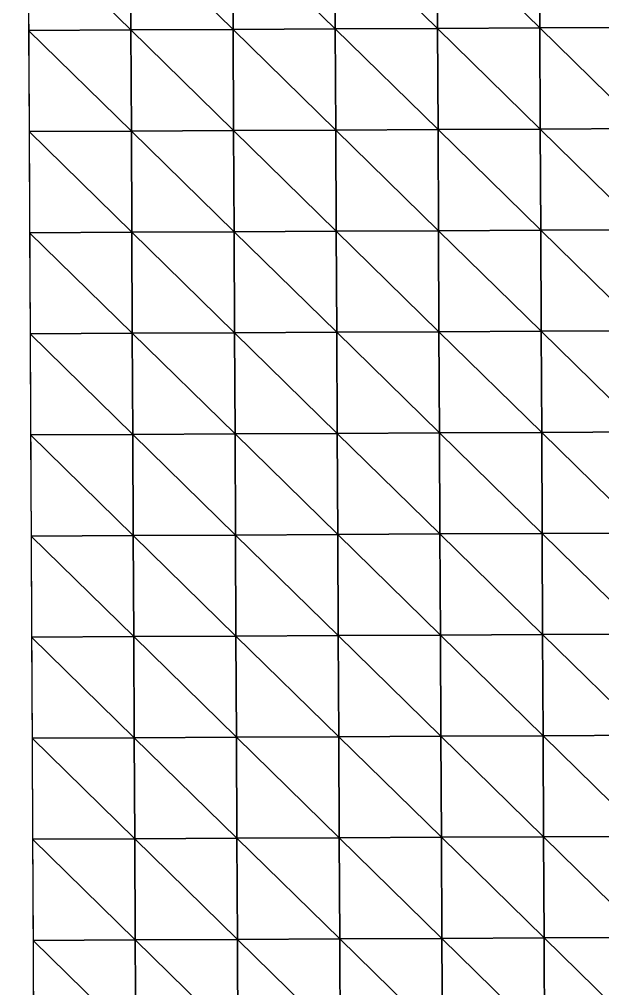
# Model space of a CAD drawing. Extents: x -372 to 678, y -263 to 741.
# Drawn here: x -66 to 5.7, y 382.9 to 502.2 of the extents above; entities that cross this region are included whole.
import ezdxf

# ---------------------------------------------------------------- set-up
doc = ezdxf.new("R2010")
doc.units = 0
doc.header["$LTSCALE"] = 0.0254
doc.layers.get('0').update_dxf_attribs({"linetype": 'CONTINUOUS'})
doc.layers.add('LOCATION_SNAPSHOT', color=144, linetype='CONTINUOUS')
doc.layers.add('LOCATION_TERRAIN', color=36, linetype='CONTINUOUS')

# ---------------------------------------------------------------- blocks, each defined once
blk = doc.blocks.new('LOCATION_SNAPSHOT_1')
at = {"color": 8}
mesh = blk.add_polyface(dxfattribs=at)
corners = [(-63.49, 214.77), (675.12, 740.67), (-66.01, 737.09), (677.64, 218.35)]
mesh.append_faces([[corners[k] for k in face] for face in [(0, 1, 2), (1, 0, 3)]], dxfattribs={"vtx0": -1, "color": 8})
blk = doc.blocks.new('LOCATION_TERRAIN_1')
at = {"color": 8}
mesh = blk.add_polyface(dxfattribs=at)
corners = [(-52.31, 500.87, -2.48), (-52.37, 513.3, -2.05), (-64.93, 513.24, -2.3)]
mesh.append_faces([[corners[k] for k in face] for face in [(0, 1, 2)]], dxfattribs={"color": 8})
mesh = blk.add_polyface(dxfattribs=at)
corners = [(-52.31, 500.87, -2.48), (-64.93, 513.24, -2.3), (-64.87, 500.8, -2.62)]
mesh.append_faces([[corners[k] for k in face] for face in [(0, 1, 2)]], dxfattribs={"color": 8})
mesh = blk.add_polyface(dxfattribs=at)
corners = [(-39.75, 500.93, -2.36), (-39.81, 513.36, -1.82), (-52.37, 513.3, -2.05)]
mesh.append_faces([[corners[k] for k in face] for face in [(0, 1, 2)]], dxfattribs={"color": 8})
mesh = blk.add_polyface(dxfattribs=at)
corners = [(-39.75, 500.93, -2.36), (-52.37, 513.3, -2.05), (-52.31, 500.87, -2.48)]
mesh.append_faces([[corners[k] for k in face] for face in [(0, 1, 2)]], dxfattribs={"color": 8})
mesh = blk.add_polyface(dxfattribs=at)
corners = [(-27.18, 500.99, -2.23), (-27.24, 513.42, -1.59), (-39.81, 513.36, -1.82)]
mesh.append_faces([[corners[k] for k in face] for face in [(0, 1, 2)]], dxfattribs={"color": 8})
mesh = blk.add_polyface(dxfattribs=at)
corners = [(-27.18, 500.99, -2.23), (-39.81, 513.36, -1.82), (-39.75, 500.93, -2.36)]
mesh.append_faces([[corners[k] for k in face] for face in [(0, 1, 2)]], dxfattribs={"color": 8})
mesh = blk.add_polyface(dxfattribs=at)
corners = [(-14.62, 501.05, -2.51), (-14.68, 513.48, -1.85), (-27.24, 513.42, -1.59)]
mesh.append_faces([[corners[k] for k in face] for face in [(0, 1, 2)]], dxfattribs={"color": 8})
mesh = blk.add_polyface(dxfattribs=at)
corners = [(-14.62, 501.05, -2.51), (-27.24, 513.42, -1.59), (-27.18, 500.99, -2.23)]
mesh.append_faces([[corners[k] for k in face] for face in [(0, 1, 2)]], dxfattribs={"color": 8})
mesh = blk.add_polyface(dxfattribs=at)
corners = [(-2.06, 501.11, -2.84), (-2.12, 513.54, -2.18), (-14.68, 513.48, -1.85)]
mesh.append_faces([[corners[k] for k in face] for face in [(0, 1, 2)]], dxfattribs={"color": 8})
mesh = blk.add_polyface(dxfattribs=at)
corners = [(-2.06, 501.11, -2.84), (-14.68, 513.48, -1.85), (-14.62, 501.05, -2.51)]
mesh.append_faces([[corners[k] for k in face] for face in [(0, 1, 2)]], dxfattribs={"color": 8})
mesh = blk.add_polyface(dxfattribs=at)
corners = [(10.5, 501.17, -3.17), (10.44, 513.6, -2.51), (-2.12, 513.54, -2.18)]
mesh.append_faces([[corners[k] for k in face] for face in [(0, 1, 2)]], dxfattribs={"color": 8})
mesh = blk.add_polyface(dxfattribs=at)
corners = [(10.5, 501.17, -3.17), (-2.12, 513.54, -2.18), (-2.06, 501.11, -2.84)]
mesh.append_faces([[corners[k] for k in face] for face in [(0, 1, 2)]], dxfattribs={"color": 8})
mesh = blk.add_polyface(dxfattribs=at)
corners = [(-52.25, 488.43, -2.91), (-52.31, 500.87, -2.48), (-64.87, 500.8, -2.62)]
mesh.append_faces([[corners[k] for k in face] for face in [(0, 1, 2)]], dxfattribs={"color": 8})
mesh = blk.add_polyface(dxfattribs=at)
corners = [(-52.25, 488.43, -2.91), (-64.87, 500.8, -2.62), (-64.81, 488.37, -2.95)]
mesh.append_faces([[corners[k] for k in face] for face in [(0, 1, 2)]], dxfattribs={"color": 8})
mesh = blk.add_polyface(dxfattribs=at)
corners = [(-39.69, 488.49, -2.89), (-39.75, 500.93, -2.36), (-52.31, 500.87, -2.48)]
mesh.append_faces([[corners[k] for k in face] for face in [(0, 1, 2)]], dxfattribs={"color": 8})
mesh = blk.add_polyface(dxfattribs=at)
corners = [(-39.69, 488.49, -2.89), (-52.31, 500.87, -2.48), (-52.25, 488.43, -2.91)]
mesh.append_faces([[corners[k] for k in face] for face in [(0, 1, 2)]], dxfattribs={"color": 8})
mesh = blk.add_polyface(dxfattribs=at)
corners = [(-27.12, 488.55, -2.88), (-27.18, 500.99, -2.23), (-39.75, 500.93, -2.36)]
mesh.append_faces([[corners[k] for k in face] for face in [(0, 1, 2)]], dxfattribs={"color": 8})
mesh = blk.add_polyface(dxfattribs=at)
corners = [(-27.12, 488.55, -2.88), (-39.75, 500.93, -2.36), (-39.69, 488.49, -2.89)]
mesh.append_faces([[corners[k] for k in face] for face in [(0, 1, 2)]], dxfattribs={"color": 8})
mesh = blk.add_polyface(dxfattribs=at)
corners = [(-14.56, 488.61, -3.16), (-14.62, 501.05, -2.51), (-27.18, 500.99, -2.23)]
mesh.append_faces([[corners[k] for k in face] for face in [(0, 1, 2)]], dxfattribs={"color": 8})
mesh = blk.add_polyface(dxfattribs=at)
corners = [(-14.56, 488.61, -3.16), (-27.18, 500.99, -2.23), (-27.12, 488.55, -2.88)]
mesh.append_faces([[corners[k] for k in face] for face in [(0, 1, 2)]], dxfattribs={"color": 8})
mesh = blk.add_polyface(dxfattribs=at)
corners = [(-2, 488.67, -3.49), (-2.06, 501.11, -2.84), (-14.62, 501.05, -2.51)]
mesh.append_faces([[corners[k] for k in face] for face in [(0, 1, 2)]], dxfattribs={"color": 8})
mesh = blk.add_polyface(dxfattribs=at)
corners = [(-2, 488.67, -3.49), (-14.62, 501.05, -2.51), (-14.56, 488.61, -3.16)]
mesh.append_faces([[corners[k] for k in face] for face in [(0, 1, 2)]], dxfattribs={"color": 8})
mesh = blk.add_polyface(dxfattribs=at)
corners = [(10.56, 488.73, -3.82), (10.5, 501.17, -3.17), (-2.06, 501.11, -2.84)]
mesh.append_faces([[corners[k] for k in face] for face in [(0, 1, 2)]], dxfattribs={"color": 8})
mesh = blk.add_polyface(dxfattribs=at)
corners = [(10.56, 488.73, -3.82), (-2.06, 501.11, -2.84), (-2, 488.67, -3.49)]
mesh.append_faces([[corners[k] for k in face] for face in [(0, 1, 2)]], dxfattribs={"color": 8})
mesh = blk.add_polyface(dxfattribs=at)
corners = [(-52.19, 475.99, -2.69), (-52.25, 488.43, -2.91), (-64.81, 488.37, -2.95)]
mesh.append_faces([[corners[k] for k in face] for face in [(0, 1, 2)]], dxfattribs={"color": 8})
mesh = blk.add_polyface(dxfattribs=at)
corners = [(-52.19, 475.99, -2.69), (-64.81, 488.37, -2.95), (-64.75, 475.93, -2.72)]
mesh.append_faces([[corners[k] for k in face] for face in [(0, 1, 2)]], dxfattribs={"color": 8})
mesh = blk.add_polyface(dxfattribs=at)
corners = [(-39.63, 476.05, -2.69), (-39.69, 488.49, -2.89), (-52.25, 488.43, -2.91)]
mesh.append_faces([[corners[k] for k in face] for face in [(0, 1, 2)]], dxfattribs={"color": 8})
mesh = blk.add_polyface(dxfattribs=at)
corners = [(-39.63, 476.05, -2.69), (-52.25, 488.43, -2.91), (-52.19, 475.99, -2.69)]
mesh.append_faces([[corners[k] for k in face] for face in [(0, 1, 2)]], dxfattribs={"color": 8})
mesh = blk.add_polyface(dxfattribs=at)
corners = [(-27.06, 476.11, -2.69), (-27.12, 488.55, -2.88), (-39.69, 488.49, -2.89)]
mesh.append_faces([[corners[k] for k in face] for face in [(0, 1, 2)]], dxfattribs={"color": 8})
mesh = blk.add_polyface(dxfattribs=at)
corners = [(-27.06, 476.11, -2.69), (-39.69, 488.49, -2.89), (-39.63, 476.05, -2.69)]
mesh.append_faces([[corners[k] for k in face] for face in [(0, 1, 2)]], dxfattribs={"color": 8})
mesh = blk.add_polyface(dxfattribs=at)
corners = [(-14.5, 476.17, -3.06), (-14.56, 488.61, -3.16), (-27.12, 488.55, -2.88)]
mesh.append_faces([[corners[k] for k in face] for face in [(0, 1, 2)]], dxfattribs={"color": 8})
mesh = blk.add_polyface(dxfattribs=at)
corners = [(-14.5, 476.17, -3.06), (-27.12, 488.55, -2.88), (-27.06, 476.11, -2.69)]
mesh.append_faces([[corners[k] for k in face] for face in [(0, 1, 2)]], dxfattribs={"color": 8})
mesh = blk.add_polyface(dxfattribs=at)
corners = [(-1.94, 476.23, -3.48), (-2, 488.67, -3.49), (-14.56, 488.61, -3.16)]
mesh.append_faces([[corners[k] for k in face] for face in [(0, 1, 2)]], dxfattribs={"color": 8})
mesh = blk.add_polyface(dxfattribs=at)
corners = [(-1.94, 476.23, -3.48), (-14.56, 488.61, -3.16), (-14.5, 476.17, -3.06)]
mesh.append_faces([[corners[k] for k in face] for face in [(0, 1, 2)]], dxfattribs={"color": 8})
mesh = blk.add_polyface(dxfattribs=at)
corners = [(10.62, 476.3, -3.9), (10.56, 488.73, -3.82), (-2, 488.67, -3.49)]
mesh.append_faces([[corners[k] for k in face] for face in [(0, 1, 2)]], dxfattribs={"color": 8})
mesh = blk.add_polyface(dxfattribs=at)
corners = [(10.62, 476.3, -3.9), (-2, 488.67, -3.49), (-1.94, 476.23, -3.48)]
mesh.append_faces([[corners[k] for k in face] for face in [(0, 1, 2)]], dxfattribs={"color": 8})
mesh = blk.add_polyface(dxfattribs=at)
corners = [(-52.13, 463.56, -2.36), (-52.19, 475.99, -2.69), (-64.75, 475.93, -2.72)]
mesh.append_faces([[corners[k] for k in face] for face in [(0, 1, 2)]], dxfattribs={"color": 8})
mesh = blk.add_polyface(dxfattribs=at)
corners = [(-52.13, 463.56, -2.36), (-64.75, 475.93, -2.72), (-64.69, 463.5, -2.39)]
mesh.append_faces([[corners[k] for k in face] for face in [(0, 1, 2)]], dxfattribs={"color": 8})
mesh = blk.add_polyface(dxfattribs=at)
corners = [(-39.57, 463.62, -2.36), (-39.63, 476.05, -2.69), (-52.19, 475.99, -2.69)]
mesh.append_faces([[corners[k] for k in face] for face in [(0, 1, 2)]], dxfattribs={"color": 8})
mesh = blk.add_polyface(dxfattribs=at)
corners = [(-39.57, 463.62, -2.36), (-52.19, 475.99, -2.69), (-52.13, 463.56, -2.36)]
mesh.append_faces([[corners[k] for k in face] for face in [(0, 1, 2)]], dxfattribs={"color": 8})
mesh = blk.add_polyface(dxfattribs=at)
corners = [(-27, 463.68, -2.36), (-27.06, 476.11, -2.69), (-39.63, 476.05, -2.69)]
mesh.append_faces([[corners[k] for k in face] for face in [(0, 1, 2)]], dxfattribs={"color": 8})
mesh = blk.add_polyface(dxfattribs=at)
corners = [(-27, 463.68, -2.36), (-39.63, 476.05, -2.69), (-39.57, 463.62, -2.36)]
mesh.append_faces([[corners[k] for k in face] for face in [(0, 1, 2)]], dxfattribs={"color": 8})
mesh = blk.add_polyface(dxfattribs=at)
corners = [(-14.44, 463.74, -2.82), (-14.5, 476.17, -3.06), (-27.06, 476.11, -2.69)]
mesh.append_faces([[corners[k] for k in face] for face in [(0, 1, 2)]], dxfattribs={"color": 8})
mesh = blk.add_polyface(dxfattribs=at)
corners = [(-14.44, 463.74, -2.82), (-27.06, 476.11, -2.69), (-27, 463.68, -2.36)]
mesh.append_faces([[corners[k] for k in face] for face in [(0, 1, 2)]], dxfattribs={"color": 8})
mesh = blk.add_polyface(dxfattribs=at)
corners = [(-1.88, 463.8, -3.36), (-1.94, 476.23, -3.48), (-14.5, 476.17, -3.06)]
mesh.append_faces([[corners[k] for k in face] for face in [(0, 1, 2)]], dxfattribs={"color": 8})
mesh = blk.add_polyface(dxfattribs=at)
corners = [(-1.88, 463.8, -3.36), (-14.5, 476.17, -3.06), (-14.44, 463.74, -2.82)]
mesh.append_faces([[corners[k] for k in face] for face in [(0, 1, 2)]], dxfattribs={"color": 8})
mesh = blk.add_polyface(dxfattribs=at)
corners = [(10.68, 463.86, -3.89), (10.62, 476.3, -3.9), (-1.94, 476.23, -3.48)]
mesh.append_faces([[corners[k] for k in face] for face in [(0, 1, 2)]], dxfattribs={"color": 8})
mesh = blk.add_polyface(dxfattribs=at)
corners = [(10.68, 463.86, -3.89), (-1.94, 476.23, -3.48), (-1.88, 463.8, -3.36)]
mesh.append_faces([[corners[k] for k in face] for face in [(0, 1, 2)]], dxfattribs={"color": 8})
mesh = blk.add_polyface(dxfattribs=at)
corners = [(-1.82, 451.36, -3.23), (-1.88, 463.8, -3.36), (-14.44, 463.74, -2.82)]
mesh.append_faces([[corners[k] for k in face] for face in [(0, 1, 2)]], dxfattribs={"color": 8})
mesh = blk.add_polyface(dxfattribs=at)
corners = [(10.74, 451.42, -3.87), (10.68, 463.86, -3.89), (-1.88, 463.8, -3.36)]
mesh.append_faces([[corners[k] for k in face] for face in [(0, 1, 2)]], dxfattribs={"color": 8})
mesh = blk.add_polyface(dxfattribs=at)
corners = [(10.74, 451.42, -3.87), (-1.88, 463.8, -3.36), (-1.82, 451.36, -3.23)]
mesh.append_faces([[corners[k] for k in face] for face in [(0, 1, 2)]], dxfattribs={"color": 8})
mesh = blk.add_polyface(dxfattribs=at)
corners = [(-52.07, 451.12, -2.03), (-52.13, 463.56, -2.36), (-64.69, 463.5, -2.39)]
mesh.append_faces([[corners[k] for k in face] for face in [(0, 1, 2)]], dxfattribs={"color": 8})
mesh = blk.add_polyface(dxfattribs=at)
corners = [(-52.07, 451.12, -2.03), (-64.69, 463.5, -2.39), (-64.63, 451.06, -2.06)]
mesh.append_faces([[corners[k] for k in face] for face in [(0, 1, 2)]], dxfattribs={"color": 8})
mesh = blk.add_polyface(dxfattribs=at)
corners = [(-39.51, 451.18, -2.03), (-39.57, 463.62, -2.36), (-52.13, 463.56, -2.36)]
mesh.append_faces([[corners[k] for k in face] for face in [(0, 1, 2)]], dxfattribs={"color": 8})
mesh = blk.add_polyface(dxfattribs=at)
corners = [(-39.51, 451.18, -2.03), (-52.13, 463.56, -2.36), (-52.07, 451.12, -2.03)]
mesh.append_faces([[corners[k] for k in face] for face in [(0, 1, 2)]], dxfattribs={"color": 8})
mesh = blk.add_polyface(dxfattribs=at)
corners = [(-26.94, 451.24, -2.03), (-27, 463.68, -2.36), (-39.57, 463.62, -2.36)]
mesh.append_faces([[corners[k] for k in face] for face in [(0, 1, 2)]], dxfattribs={"color": 8})
mesh = blk.add_polyface(dxfattribs=at)
corners = [(-26.94, 451.24, -2.03), (-39.57, 463.62, -2.36), (-39.51, 451.18, -2.03)]
mesh.append_faces([[corners[k] for k in face] for face in [(0, 1, 2)]], dxfattribs={"color": 8})
mesh = blk.add_polyface(dxfattribs=at)
corners = [(-14.38, 451.3, -2.59), (-14.44, 463.74, -2.82), (-27, 463.68, -2.36)]
mesh.append_faces([[corners[k] for k in face] for face in [(0, 1, 2)]], dxfattribs={"color": 8})
mesh = blk.add_polyface(dxfattribs=at)
corners = [(-14.38, 451.3, -2.59), (-27, 463.68, -2.36), (-26.94, 451.24, -2.03)]
mesh.append_faces([[corners[k] for k in face] for face in [(0, 1, 2)]], dxfattribs={"color": 8})
mesh = blk.add_polyface(dxfattribs=at)
corners = [(-1.82, 451.36, -3.23), (-14.44, 463.74, -2.82), (-14.38, 451.3, -2.59)]
mesh.append_faces([[corners[k] for k in face] for face in [(0, 1, 2)]], dxfattribs={"color": 8})
mesh = blk.add_polyface(dxfattribs=at)
corners = [(-52.01, 438.68, -1.43), (-52.07, 451.12, -2.03), (-64.63, 451.06, -2.06)]
mesh.append_faces([[corners[k] for k in face] for face in [(0, 1, 2)]], dxfattribs={"color": 8})
mesh = blk.add_polyface(dxfattribs=at)
corners = [(-52.01, 438.68, -1.43), (-64.63, 451.06, -2.06), (-64.57, 438.62, -1.46)]
mesh.append_faces([[corners[k] for k in face] for face in [(0, 1, 2)]], dxfattribs={"color": 8})
mesh = blk.add_polyface(dxfattribs=at)
corners = [(-39.45, 438.74, -1.43), (-39.51, 451.18, -2.03), (-52.07, 451.12, -2.03)]
mesh.append_faces([[corners[k] for k in face] for face in [(0, 1, 2)]], dxfattribs={"color": 8})
mesh = blk.add_polyface(dxfattribs=at)
corners = [(-39.45, 438.74, -1.43), (-52.07, 451.12, -2.03), (-52.01, 438.68, -1.43)]
mesh.append_faces([[corners[k] for k in face] for face in [(0, 1, 2)]], dxfattribs={"color": 8})
mesh = blk.add_polyface(dxfattribs=at)
corners = [(-26.88, 438.81, -1.43), (-26.94, 451.24, -2.03), (-39.51, 451.18, -2.03)]
mesh.append_faces([[corners[k] for k in face] for face in [(0, 1, 2)]], dxfattribs={"color": 8})
mesh = blk.add_polyface(dxfattribs=at)
corners = [(-26.88, 438.81, -1.43), (-39.51, 451.18, -2.03), (-39.45, 438.74, -1.43)]
mesh.append_faces([[corners[k] for k in face] for face in [(0, 1, 2)]], dxfattribs={"color": 8})
mesh = blk.add_polyface(dxfattribs=at)
corners = [(-14.32, 438.87, -2.01), (-14.38, 451.3, -2.59), (-26.94, 451.24, -2.03)]
mesh.append_faces([[corners[k] for k in face] for face in [(0, 1, 2)]], dxfattribs={"color": 8})
mesh = blk.add_polyface(dxfattribs=at)
corners = [(-14.32, 438.87, -2.01), (-26.94, 451.24, -2.03), (-26.88, 438.81, -1.43)]
mesh.append_faces([[corners[k] for k in face] for face in [(0, 1, 2)]], dxfattribs={"color": 8})
mesh = blk.add_polyface(dxfattribs=at)
corners = [(-1.76, 438.93, -2.67), (-1.82, 451.36, -3.23), (-14.38, 451.3, -2.59)]
mesh.append_faces([[corners[k] for k in face] for face in [(0, 1, 2)]], dxfattribs={"color": 8})
mesh = blk.add_polyface(dxfattribs=at)
corners = [(-1.76, 438.93, -2.67), (-14.38, 451.3, -2.59), (-14.32, 438.87, -2.01)]
mesh.append_faces([[corners[k] for k in face] for face in [(0, 1, 2)]], dxfattribs={"color": 8})
mesh = blk.add_polyface(dxfattribs=at)
corners = [(10.8, 438.99, -3.33), (10.74, 451.42, -3.87), (-1.82, 451.36, -3.23)]
mesh.append_faces([[corners[k] for k in face] for face in [(0, 1, 2)]], dxfattribs={"color": 8})
mesh = blk.add_polyface(dxfattribs=at)
corners = [(10.8, 438.99, -3.33), (-1.82, 451.36, -3.23), (-1.76, 438.93, -2.67)]
mesh.append_faces([[corners[k] for k in face] for face in [(0, 1, 2)]], dxfattribs={"color": 8})
mesh = blk.add_polyface(dxfattribs=at)
corners = [(-39.39, 426.31, -0.78), (-39.45, 438.74, -1.43), (-52.01, 438.68, -1.43)]
mesh.append_faces([[corners[k] for k in face] for face in [(0, 1, 2)]], dxfattribs={"color": 8})
mesh = blk.add_polyface(dxfattribs=at)
corners = [(-26.82, 426.37, -0.78), (-26.88, 438.81, -1.43), (-39.45, 438.74, -1.43)]
mesh.append_faces([[corners[k] for k in face] for face in [(0, 1, 2)]], dxfattribs={"color": 8})
mesh = blk.add_polyface(dxfattribs=at)
corners = [(-26.82, 426.37, -0.78), (-39.45, 438.74, -1.43), (-39.39, 426.31, -0.78)]
mesh.append_faces([[corners[k] for k in face] for face in [(0, 1, 2)]], dxfattribs={"color": 8})
mesh = blk.add_polyface(dxfattribs=at)
corners = [(-14.26, 426.43, -1.35), (-14.32, 438.87, -2.01), (-26.88, 438.81, -1.43)]
mesh.append_faces([[corners[k] for k in face] for face in [(0, 1, 2)]], dxfattribs={"color": 8})
mesh = blk.add_polyface(dxfattribs=at)
corners = [(-14.26, 426.43, -1.35), (-26.88, 438.81, -1.43), (-26.82, 426.37, -0.78)]
mesh.append_faces([[corners[k] for k in face] for face in [(0, 1, 2)]], dxfattribs={"color": 8})
mesh = blk.add_polyface(dxfattribs=at)
corners = [(-1.7, 426.49, -2.01), (-1.76, 438.93, -2.67), (-14.32, 438.87, -2.01)]
mesh.append_faces([[corners[k] for k in face] for face in [(0, 1, 2)]], dxfattribs={"color": 8})
mesh = blk.add_polyface(dxfattribs=at)
corners = [(-1.7, 426.49, -2.01), (-14.32, 438.87, -2.01), (-14.26, 426.43, -1.35)]
mesh.append_faces([[corners[k] for k in face] for face in [(0, 1, 2)]], dxfattribs={"color": 8})
mesh = blk.add_polyface(dxfattribs=at)
corners = [(10.86, 426.55, -2.67), (10.8, 438.99, -3.33), (-1.76, 438.93, -2.67)]
mesh.append_faces([[corners[k] for k in face] for face in [(0, 1, 2)]], dxfattribs={"color": 8})
mesh = blk.add_polyface(dxfattribs=at)
corners = [(10.86, 426.55, -2.67), (-1.76, 438.93, -2.67), (-1.7, 426.49, -2.01)]
mesh.append_faces([[corners[k] for k in face] for face in [(0, 1, 2)]], dxfattribs={"color": 8})
mesh = blk.add_polyface(dxfattribs=at)
corners = [(-51.95, 426.25, -0.78), (-52.01, 438.68, -1.43), (-64.57, 438.62, -1.46)]
mesh.append_faces([[corners[k] for k in face] for face in [(0, 1, 2)]], dxfattribs={"color": 8})
mesh = blk.add_polyface(dxfattribs=at)
corners = [(-51.95, 426.25, -0.78), (-64.57, 438.62, -1.46), (-64.51, 426.19, -0.79)]
mesh.append_faces([[corners[k] for k in face] for face in [(0, 1, 2)]], dxfattribs={"color": 8})
mesh = blk.add_polyface(dxfattribs=at)
corners = [(-39.39, 426.31, -0.78), (-52.01, 438.68, -1.43), (-51.95, 426.25, -0.78)]
mesh.append_faces([[corners[k] for k in face] for face in [(0, 1, 2)]], dxfattribs={"color": 8})
mesh = blk.add_polyface(dxfattribs=at)
corners = [(-51.89, 413.81, -0.12), (-51.95, 426.25, -0.78), (-64.51, 426.19, -0.79)]
mesh.append_faces([[corners[k] for k in face] for face in [(0, 1, 2)]], dxfattribs={"color": 8})
mesh = blk.add_polyface(dxfattribs=at)
corners = [(-51.89, 413.81, -0.12), (-64.51, 426.19, -0.79), (-64.45, 413.75, -0.12)]
mesh.append_faces([[corners[k] for k in face] for face in [(0, 1, 2)]], dxfattribs={"color": 8})
mesh = blk.add_polyface(dxfattribs=at)
corners = [(-39.33, 413.87, -0.12), (-39.39, 426.31, -0.78), (-51.95, 426.25, -0.78)]
mesh.append_faces([[corners[k] for k in face] for face in [(0, 1, 2)]], dxfattribs={"color": 8})
mesh = blk.add_polyface(dxfattribs=at)
corners = [(-39.33, 413.87, -0.12), (-51.95, 426.25, -0.78), (-51.89, 413.81, -0.12)]
mesh.append_faces([[corners[k] for k in face] for face in [(0, 1, 2)]], dxfattribs={"color": 8})
mesh = blk.add_polyface(dxfattribs=at)
corners = [(-26.76, 413.93, -0.12), (-26.82, 426.37, -0.78), (-39.39, 426.31, -0.78)]
mesh.append_faces([[corners[k] for k in face] for face in [(0, 1, 2)]], dxfattribs={"color": 8})
mesh = blk.add_polyface(dxfattribs=at)
corners = [(-26.76, 413.93, -0.12), (-39.39, 426.31, -0.78), (-39.33, 413.87, -0.12)]
mesh.append_faces([[corners[k] for k in face] for face in [(0, 1, 2)]], dxfattribs={"color": 8})
mesh = blk.add_polyface(dxfattribs=at)
corners = [(-14.2, 413.99, -0.7), (-14.26, 426.43, -1.35), (-26.82, 426.37, -0.78)]
mesh.append_faces([[corners[k] for k in face] for face in [(0, 1, 2)]], dxfattribs={"color": 8})
mesh = blk.add_polyface(dxfattribs=at)
corners = [(-14.2, 413.99, -0.7), (-26.82, 426.37, -0.78), (-26.76, 413.93, -0.12)]
mesh.append_faces([[corners[k] for k in face] for face in [(0, 1, 2)]], dxfattribs={"color": 8})
mesh = blk.add_polyface(dxfattribs=at)
corners = [(-1.64, 414.05, -1.36), (-1.7, 426.49, -2.01), (-14.26, 426.43, -1.35)]
mesh.append_faces([[corners[k] for k in face] for face in [(0, 1, 2)]], dxfattribs={"color": 8})
mesh = blk.add_polyface(dxfattribs=at)
corners = [(-1.64, 414.05, -1.36), (-14.26, 426.43, -1.35), (-14.2, 413.99, -0.7)]
mesh.append_faces([[corners[k] for k in face] for face in [(0, 1, 2)]], dxfattribs={"color": 8})
mesh = blk.add_polyface(dxfattribs=at)
corners = [(10.92, 414.11, -2.02), (10.86, 426.55, -2.67), (-1.7, 426.49, -2.01)]
mesh.append_faces([[corners[k] for k in face] for face in [(0, 1, 2)]], dxfattribs={"color": 8})
mesh = blk.add_polyface(dxfattribs=at)
corners = [(10.92, 414.11, -2.02), (-1.7, 426.49, -2.01), (-1.64, 414.05, -1.36)]
mesh.append_faces([[corners[k] for k in face] for face in [(0, 1, 2)]], dxfattribs={"color": 8})
mesh = blk.add_polyface(dxfattribs=at)
corners = [(-51.83, 401.38, 0.03), (-51.89, 413.81, -0.12), (-64.45, 413.75, -0.12)]
mesh.append_faces([[corners[k] for k in face] for face in [(0, 1, 2)]], dxfattribs={"color": 8})
mesh = blk.add_polyface(dxfattribs=at)
corners = [(-51.83, 401.38, 0.03), (-64.45, 413.75, -0.12), (-64.39, 401.32, 0.03)]
mesh.append_faces([[corners[k] for k in face] for face in [(0, 1, 2)]], dxfattribs={"color": 8})
mesh = blk.add_polyface(dxfattribs=at)
corners = [(-39.27, 401.44, 0.03), (-39.33, 413.87, -0.12), (-51.89, 413.81, -0.12)]
mesh.append_faces([[corners[k] for k in face] for face in [(0, 1, 2)]], dxfattribs={"color": 8})
mesh = blk.add_polyface(dxfattribs=at)
corners = [(-39.27, 401.44, 0.03), (-51.89, 413.81, -0.12), (-51.83, 401.38, 0.03)]
mesh.append_faces([[corners[k] for k in face] for face in [(0, 1, 2)]], dxfattribs={"color": 8})
mesh = blk.add_polyface(dxfattribs=at)
corners = [(-26.7, 401.5, 0.03), (-26.76, 413.93, -0.12), (-39.33, 413.87, -0.12)]
mesh.append_faces([[corners[k] for k in face] for face in [(0, 1, 2)]], dxfattribs={"color": 8})
mesh = blk.add_polyface(dxfattribs=at)
corners = [(-26.7, 401.5, 0.03), (-39.33, 413.87, -0.12), (-39.27, 401.44, 0.03)]
mesh.append_faces([[corners[k] for k in face] for face in [(0, 1, 2)]], dxfattribs={"color": 8})
mesh = blk.add_polyface(dxfattribs=at)
corners = [(-14.14, 401.56, -0.47), (-14.2, 413.99, -0.7), (-26.76, 413.93, -0.12)]
mesh.append_faces([[corners[k] for k in face] for face in [(0, 1, 2)]], dxfattribs={"color": 8})
mesh = blk.add_polyface(dxfattribs=at)
corners = [(-14.14, 401.56, -0.47), (-26.76, 413.93, -0.12), (-26.7, 401.5, 0.03)]
mesh.append_faces([[corners[k] for k in face] for face in [(0, 1, 2)]], dxfattribs={"color": 8})
mesh = blk.add_polyface(dxfattribs=at)
corners = [(-1.58, 401.62, -1.05), (-1.64, 414.05, -1.36), (-14.2, 413.99, -0.7)]
mesh.append_faces([[corners[k] for k in face] for face in [(0, 1, 2)]], dxfattribs={"color": 8})
mesh = blk.add_polyface(dxfattribs=at)
corners = [(-1.58, 401.62, -1.05), (-14.2, 413.99, -0.7), (-14.14, 401.56, -0.47)]
mesh.append_faces([[corners[k] for k in face] for face in [(0, 1, 2)]], dxfattribs={"color": 8})
mesh = blk.add_polyface(dxfattribs=at)
corners = [(10.98, 401.68, -1.63), (10.92, 414.11, -2.02), (-1.64, 414.05, -1.36)]
mesh.append_faces([[corners[k] for k in face] for face in [(0, 1, 2)]], dxfattribs={"color": 8})
mesh = blk.add_polyface(dxfattribs=at)
corners = [(10.98, 401.68, -1.63), (-1.64, 414.05, -1.36), (-1.58, 401.62, -1.05)]
mesh.append_faces([[corners[k] for k in face] for face in [(0, 1, 2)]], dxfattribs={"color": 8})
mesh = blk.add_polyface(dxfattribs=at)
corners = [(-51.77, 388.94, 0.03), (-51.83, 401.38, 0.03), (-64.39, 401.32, 0.03)]
mesh.append_faces([[corners[k] for k in face] for face in [(0, 1, 2)]], dxfattribs={"color": 8})
mesh = blk.add_polyface(dxfattribs=at)
corners = [(-51.77, 388.94, 0.03), (-64.39, 401.32, 0.03), (-64.33, 388.88, 0.03)]
mesh.append_faces([[corners[k] for k in face] for face in [(0, 1, 2)]], dxfattribs={"color": 8})
mesh = blk.add_polyface(dxfattribs=at)
corners = [(-39.21, 389, 0.03), (-39.27, 401.44, 0.03), (-51.83, 401.38, 0.03)]
mesh.append_faces([[corners[k] for k in face] for face in [(0, 1, 2)]], dxfattribs={"color": 8})
mesh = blk.add_polyface(dxfattribs=at)
corners = [(-39.21, 389, 0.03), (-51.83, 401.38, 0.03), (-51.77, 388.94, 0.03)]
mesh.append_faces([[corners[k] for k in face] for face in [(0, 1, 2)]], dxfattribs={"color": 8})
mesh = blk.add_polyface(dxfattribs=at)
corners = [(-26.64, 389.06, 0.03), (-26.7, 401.5, 0.03), (-39.27, 401.44, 0.03)]
mesh.append_faces([[corners[k] for k in face] for face in [(0, 1, 2)]], dxfattribs={"color": 8})
mesh = blk.add_polyface(dxfattribs=at)
corners = [(-26.64, 389.06, 0.03), (-39.27, 401.44, 0.03), (-39.21, 389, 0.03)]
mesh.append_faces([[corners[k] for k in face] for face in [(0, 1, 2)]], dxfattribs={"color": 8})
mesh = blk.add_polyface(dxfattribs=at)
corners = [(-14.08, 389.12, -0.38), (-14.14, 401.56, -0.47), (-26.7, 401.5, 0.03)]
mesh.append_faces([[corners[k] for k in face] for face in [(0, 1, 2)]], dxfattribs={"color": 8})
mesh = blk.add_polyface(dxfattribs=at)
corners = [(-14.08, 389.12, -0.38), (-26.7, 401.5, 0.03), (-26.64, 389.06, 0.03)]
mesh.append_faces([[corners[k] for k in face] for face in [(0, 1, 2)]], dxfattribs={"color": 8})
mesh = blk.add_polyface(dxfattribs=at)
corners = [(-1.52, 389.18, -0.85), (-1.58, 401.62, -1.05), (-14.14, 401.56, -0.47)]
mesh.append_faces([[corners[k] for k in face] for face in [(0, 1, 2)]], dxfattribs={"color": 8})
mesh = blk.add_polyface(dxfattribs=at)
corners = [(-1.52, 389.18, -0.85), (-14.14, 401.56, -0.47), (-14.08, 389.12, -0.38)]
mesh.append_faces([[corners[k] for k in face] for face in [(0, 1, 2)]], dxfattribs={"color": 8})
mesh = blk.add_polyface(dxfattribs=at)
corners = [(11.04, 389.24, -1.31), (10.98, 401.68, -1.63), (-1.58, 401.62, -1.05)]
mesh.append_faces([[corners[k] for k in face] for face in [(0, 1, 2)]], dxfattribs={"color": 8})
mesh = blk.add_polyface(dxfattribs=at)
corners = [(11.04, 389.24, -1.31), (-1.58, 401.62, -1.05), (-1.52, 389.18, -0.85)]
mesh.append_faces([[corners[k] for k in face] for face in [(0, 1, 2)]], dxfattribs={"color": 8})
mesh = blk.add_polyface(dxfattribs=at)
corners = [(-51.71, 376.5, 0.03), (-51.77, 388.94, 0.03), (-64.33, 388.88, 0.03)]
mesh.append_faces([[corners[k] for k in face] for face in [(0, 1, 2)]], dxfattribs={"color": 8})
mesh = blk.add_polyface(dxfattribs=at)
corners = [(-51.71, 376.5, 0.03), (-64.33, 388.88, 0.03), (-64.27, 376.44, 0.03)]
mesh.append_faces([[corners[k] for k in face] for face in [(0, 1, 2)]], dxfattribs={"color": 8})
mesh = blk.add_polyface(dxfattribs=at)
corners = [(-39.15, 376.56, 0.03), (-39.21, 389, 0.03), (-51.77, 388.94, 0.03)]
mesh.append_faces([[corners[k] for k in face] for face in [(0, 1, 2)]], dxfattribs={"color": 8})
mesh = blk.add_polyface(dxfattribs=at)
corners = [(-39.15, 376.56, 0.03), (-51.77, 388.94, 0.03), (-51.71, 376.5, 0.03)]
mesh.append_faces([[corners[k] for k in face] for face in [(0, 1, 2)]], dxfattribs={"color": 8})
mesh = blk.add_polyface(dxfattribs=at)
corners = [(-26.58, 376.62, 0.03), (-26.64, 389.06, 0.03), (-39.21, 389, 0.03)]
mesh.append_faces([[corners[k] for k in face] for face in [(0, 1, 2)]], dxfattribs={"color": 8})
mesh = blk.add_polyface(dxfattribs=at)
corners = [(-26.58, 376.62, 0.03), (-39.21, 389, 0.03), (-39.15, 376.56, 0.03)]
mesh.append_faces([[corners[k] for k in face] for face in [(0, 1, 2)]], dxfattribs={"color": 8})
mesh = blk.add_polyface(dxfattribs=at)
corners = [(-14.02, 376.69, -0.28), (-14.08, 389.12, -0.38), (-26.64, 389.06, 0.03)]
mesh.append_faces([[corners[k] for k in face] for face in [(0, 1, 2)]], dxfattribs={"color": 8})
mesh = blk.add_polyface(dxfattribs=at)
corners = [(-14.02, 376.69, -0.28), (-26.64, 389.06, 0.03), (-26.58, 376.62, 0.03)]
mesh.append_faces([[corners[k] for k in face] for face in [(0, 1, 2)]], dxfattribs={"color": 8})
mesh = blk.add_polyface(dxfattribs=at)
corners = [(-1.46, 376.75, -0.64), (-1.52, 389.18, -0.85), (-14.08, 389.12, -0.38)]
mesh.append_faces([[corners[k] for k in face] for face in [(0, 1, 2)]], dxfattribs={"color": 8})
mesh = blk.add_polyface(dxfattribs=at)
corners = [(-1.46, 376.75, -0.64), (-14.08, 389.12, -0.38), (-14.02, 376.69, -0.28)]
mesh.append_faces([[corners[k] for k in face] for face in [(0, 1, 2)]], dxfattribs={"color": 8})
mesh = blk.add_polyface(dxfattribs=at)
corners = [(11.1, 376.81, -1), (11.04, 389.24, -1.31), (-1.52, 389.18, -0.85)]
mesh.append_faces([[corners[k] for k in face] for face in [(0, 1, 2)]], dxfattribs={"color": 8})
mesh = blk.add_polyface(dxfattribs=at)
corners = [(11.1, 376.81, -1), (-1.52, 389.18, -0.85), (-1.46, 376.75, -0.64)]
mesh.append_faces([[corners[k] for k in face] for face in [(0, 1, 2)]], dxfattribs={"color": 8})

msp = doc.modelspace()

# ---------------------------------------------------------------- block references
at = {"layer": 'LOCATION_SNAPSHOT', "color": 0}
msp.add_blockref('LOCATION_SNAPSHOT_1', (0, 0), dxfattribs=at)
at = {"layer": 'LOCATION_TERRAIN', "color": 0}
msp.add_blockref('LOCATION_TERRAIN_1', (0, 0), dxfattribs=at)

doc.saveas('drawing.dxf')
